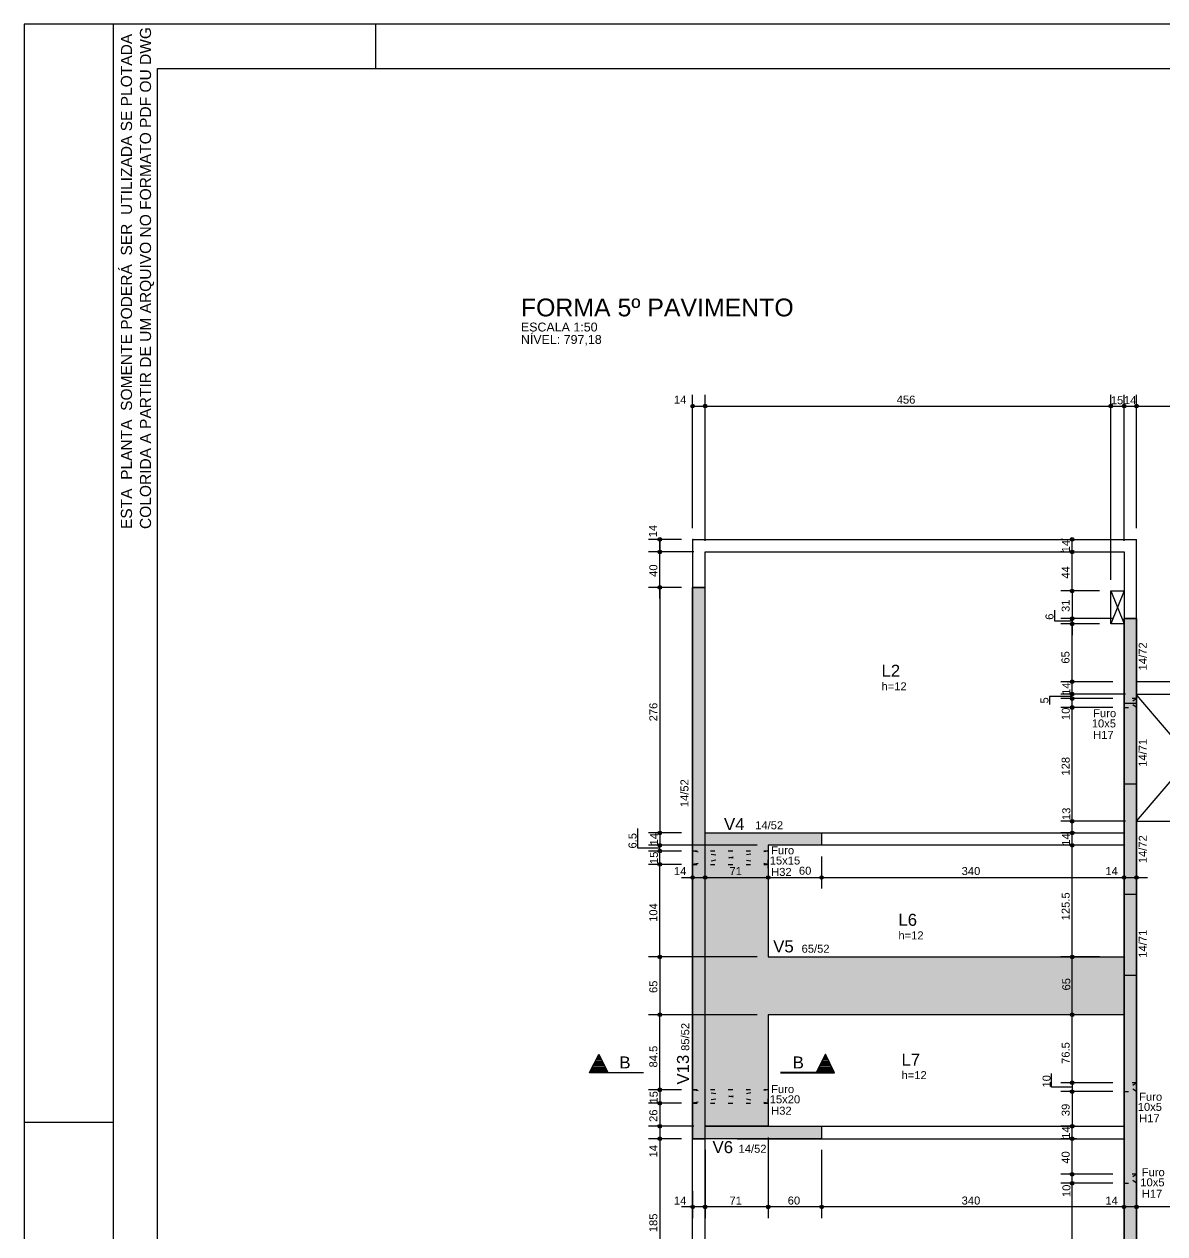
# Model space of a CAD drawing. Extents: x 0 to 119, y 0 to 84.
# Drawn here: x 0 to 25.64, y 56.89 to 84.1 of the extents above; entities that cross this region are included whole.
import ezdxf

# ---------------------------------------------------------------- set-up
doc = ezdxf.new("R2010")
doc.units = 0
doc.header["$MEASUREMENT"] = 0
doc.linetypes.add('ESTILO_TQS_0002', pattern=[0.4, 0.1, -0.3])
for name, color, linetype in [('10', 252, 'CONTINUOUS'), ('25', 130, 'CONTINUOUS'), ('3', 7, 'CONTINUOUS'), ('32', 250, 'CONTINUOUS'), ('37', 7, 'CONTINUOUS'), ('38', 7, 'CONTINUOUS'), ('40', 7, 'CONTINUOUS'), ('7', 232, 'CONTINUOUS'), ('9', 8, 'CONTINUOUS')]:
    doc.layers.add(name, color=color, linetype=linetype)
doc.styles.add('TQS_ARIAL', font='arial.ttf')

msp = doc.modelspace()

# ---------------------------------------------------------------- linework, layer by layer
at = {"layer": '10', "color": 252, "linetype": 'Continuous'}
for p, q in [((24.428792, 71.35191), (24.728792, 70.61191)), ((24.728792, 71.35191), (24.428792, 70.61191)), ((25.00894, 69.01191), (27.42894, 66.171997)), ((25.00894, 66.171997), (27.42894, 69.01191)), ((25.00894, 66.171997), (27.42894, 66.171997))]:
    msp.add_line(p, q, dxfattribs=at)
msp.add_lwpolyline([(24.428792, 70.61191), (24.428792, 71.35191), (24.728792, 71.35191), (24.728792, 70.61191), (24.428792, 70.61191)], dxfattribs=at)
at = {"layer": '25', "color": 130, "linetype": 'Continuous'}
for p, q in [((15.02894, 71.41191), (15.02894, 71.43191)), ((15.02894, 71.43191), (15.30894, 71.43191)), ((15.02894, 59.03191), (15.02894, 71.41191)), ((15.30894, 65.91191), (15.30894, 71.43191)), ((24.72894, 63.12179), (24.72894, 70.696122)), ((25.00894, 70.696122), (25.00894, 52.43191)), ((16.72894, 63.12179), (24.72894, 63.12179)), ((24.72894, 52.43191), (24.72894, 61.82179))]:
    msp.add_line(p, q, dxfattribs=at)
for points in [[(15.02894, 59.03191), (15.30894, 59.03191), (15.30894, 71.43191), (15.02894, 71.43191), (15.02894, 59.03191)], [(24.72894, 52.43191), (25.00894, 52.43191), (25.00894, 70.73191), (24.72894, 70.73191), (24.72894, 52.43191)], [(24.72894, 63.12179), (24.72894, 61.82179), (16.72894, 61.82179), (16.72894, 59.31191), (15.30894, 59.31191), (15.30894, 65.91191), (17.92894, 65.91191), (17.92894, 65.63191), (16.72894, 65.63191), (16.72894, 63.12179), (24.72894, 63.12179)], [(17.928646, 59.03191), (15.30894, 59.03191), (15.30894, 59.31191), (17.928646, 59.31191), (17.928646, 59.03191)]]:
    msp.add_lwpolyline(points, dxfattribs=at)
for points in [[(15.02894, 59.03191), (15.30894, 59.03191), (15.30894, 71.43191)], [(15.02894, 59.03191), (15.30894, 71.43191), (15.02894, 71.43191)], [(15.02894, 59.03191), (15.02894, 71.43191), (15.02894, 59.03191)], [(24.72894, 52.43191), (25.00894, 52.43191), (25.00894, 70.73191)], [(24.72894, 52.43191), (25.00894, 70.73191), (24.72894, 70.73191)], [(24.72894, 52.43191), (24.72894, 70.73191), (24.72894, 52.43191)], [(16.72894, 61.82179), (16.72894, 59.31191), (15.30894, 65.91191)], [(16.72894, 61.82179), (15.30894, 65.91191), (16.72894, 65.63191)], [(16.72894, 65.63191), (15.30894, 65.91191), (17.92894, 65.91191)], [(15.30894, 65.91191), (16.72894, 59.31191), (15.30894, 59.31191)], [(16.72894, 65.63191), (17.92894, 65.91191), (17.92894, 65.63191)], [(16.72894, 61.82179), (16.72894, 65.63191), (16.72894, 63.12179)], [(16.72894, 61.82179), (16.72894, 63.12179), (24.72894, 63.12179)], [(16.72894, 61.82179), (24.72894, 63.12179), (24.72894, 61.82179)], [(17.928646, 59.03191), (15.30894, 59.03191), (15.30894, 59.31191)], [(17.928646, 59.03191), (15.30894, 59.31191), (17.928646, 59.31191)], [(17.928646, 59.03191), (17.928646, 59.31191), (17.928646, 59.03191)]]:
    msp.add_solid(points, dxfattribs=at)
at = {"layer": '3', "color": 7, "linetype": 'Continuous'}
for p, q in [((15.02894, 71.43191), (15.30894, 71.43191)), ((15.02894, 59.03191), (15.02894, 71.41191)), ((15.30894, 65.91191), (15.30894, 71.43191)), ((25.00894, 70.73191), (24.72894, 70.73191)), ((24.72894, 63.12179), (24.72894, 70.73191)), ((24.72894, 63.12179), (24.72894, 70.73191)), ((24.72894, 70.73191), (25.00894, 70.73191)), ((25.00894, 52.43191), (25.00894, 70.73191)), ((25.00894, 70.73191), (25.00894, 52.43191)), ((24.728945, 68.8315), (25.00894, 68.8315)), ((24.72894, 67.01191), (25.00894, 67.01191)), ((16.72894, 65.63191), (16.72894, 63.12179)), ((24.72894, 64.531628), (25.00894, 64.531628)), ((16.72894, 63.12179), (24.72894, 63.12179)), ((24.72894, 52.43191), (24.72894, 63.12179)), ((24.72894, 62.711709), (25.00894, 62.711709)), ((24.72894, 61.82179), (16.72894, 61.82179)), ((16.72894, 61.82179), (16.72894, 59.31191)), ((24.72894, 52.43191), (24.72894, 61.82179)), ((12.708988, 60.517468), (12.916404, 60.9323)), ((12.711809, 60.519206), (12.916404, 60.928398)), ((12.790718, 60.677019), (13.042092, 60.677019)), ((12.806673, 60.708929), (13.026137, 60.708929)), ((12.822532, 60.74065), (13.010183, 60.740837)), ((12.838582, 60.772749), (12.994227, 60.772749)), ((12.854536, 60.804659), (12.978272, 60.804659)), ((12.87049, 60.836569), (12.962317, 60.836569)), ((12.886446, 60.86848), (12.946362, 60.86848)), ((12.9024, 60.90039), (12.930408, 60.90039)), ((12.916404, 60.9323), (13.122951, 60.519206)), ((12.916404, 60.928397), (13.121, 60.519207)), ((18.014611, 60.9323), (17.808064, 60.519206)), ((18.014611, 60.928397), (17.810015, 60.519207)), ((18.140297, 60.677019), (17.888923, 60.677019)), ((18.124342, 60.708929), (17.904878, 60.708929)), ((18.108483, 60.74065), (17.920832, 60.740837)), ((18.092433, 60.772749), (17.936788, 60.772749)), ((18.076479, 60.804659), (17.952743, 60.804659)), ((18.060524, 60.836569), (17.968698, 60.836569)), ((18.044569, 60.86848), (17.984653, 60.86848)), ((18.028614, 60.90039), (18.000607, 60.90039)), ((18.222027, 60.517468), (18.014611, 60.9323)), ((18.219206, 60.519206), (18.014611, 60.928398)), ((13.924943, 60.517468), (12.708988, 60.517468)), ((12.711809, 60.519207), (13.924943, 60.519207)), ((12.726895, 60.549378), (13.105914, 60.549378)), ((12.742851, 60.581288), (13.089959, 60.581288)), ((12.758806, 60.613198), (13.074003, 60.613198)), ((12.774761, 60.645108), (13.058048, 60.645108)), ((18.219206, 60.519207), (17.006072, 60.519207)), ((17.006072, 60.517468), (18.222027, 60.517468)), ((18.20412, 60.549378), (17.825101, 60.549378)), ((18.188164, 60.581288), (17.841056, 60.581288)), ((18.172209, 60.613198), (17.857012, 60.613198)), ((18.156253, 60.645108), (17.872967, 60.645108)), ((16.02894, 59.03191), (15.02894, 59.03191))]:
    msp.add_line(p, q, dxfattribs=at)
at = {"layer": '3', "color": 7, "linetype": 'ESTILO_TQS_0002'}
for p, q in [((25.008945, 68.931501), (24.728945, 68.7315)), ((25.008945, 68.7315), (24.728945, 68.931501)), ((16.72894, 65.502722), (15.02894, 65.202722)), ((16.72894, 65.202722), (15.02894, 65.502722)), ((16.72894, 60.13191), (15.02894, 59.83191)), ((16.72894, 59.83191), (15.02894, 60.13191)), ((25.00894, 60.291029), (24.72894, 60.091028)), ((25.00894, 60.091028), (24.72894, 60.291029)), ((25.00894, 58.232125), (24.72894, 58.032124)), ((25.00894, 58.032124), (24.72894, 58.232125))]:
    msp.add_line(p, q, dxfattribs=at)
for points in [[(24.728945, 68.7315), (25.008945, 68.7315), (25.008945, 68.931501), (24.728945, 68.931501), (24.728945, 68.7315)], [(15.02894, 65.202722), (16.72894, 65.202722), (16.72894, 65.502722), (15.02894, 65.502722), (15.02894, 65.202722)], [(15.02894, 59.83191), (16.72894, 59.83191), (16.72894, 60.13191), (15.02894, 60.13191), (15.02894, 59.83191)], [(24.72894, 60.091028), (25.00894, 60.091028), (25.00894, 60.291029), (24.72894, 60.291029), (24.72894, 60.091028)], [(24.72894, 58.032124), (25.00894, 58.032124), (25.00894, 58.232125), (24.72894, 58.232125), (24.72894, 58.032124)]]:
    msp.add_lwpolyline(points, dxfattribs=at)
at = {"layer": '3', "color": 7, "linetype": 'Continuous'}
for points in [[(15.30894, 65.91191), (17.92894, 65.91191), (17.92894, 65.63191), (16.72894, 65.63191)], [(12.711809, 60.519207), (12.916404, 60.928397), (13.121, 60.519207), (12.711809, 60.519207)], [(18.219205, 60.519207), (18.014611, 60.928397), (17.810015, 60.519207), (18.219205, 60.519207)], [(16.72894, 59.31191), (17.928646, 59.31191), (17.928646, 59.03191), (16.02894, 59.03191)]]:
    msp.add_lwpolyline(points, dxfattribs=at)
at = {"layer": '32', "color": 250, "linetype": 'Continuous'}
for p, q in [((15.02894, 72.76191), (15.02894, 75.76199)), ((15.30894, 72.76191), (15.30894, 75.76199)), ((15.30894, 72.48191), (15.30894, 75.76199)), ((24.428792, 71.60191), (24.428792, 75.76199)), ((24.428792, 71.60191), (24.428792, 75.76199)), ((24.72894, 72.76191), (24.72894, 75.76199)), ((24.72894, 72.48191), (24.72894, 75.76199)), ((25.00894, 72.76191), (25.00894, 75.76199)), ((25.00894, 72.76191), (25.00894, 75.76199)), ((15.02894, 75.51199), (15.30894, 75.51199)), ((15.30894, 75.51199), (24.428792, 75.51199)), ((24.428792, 75.51199), (24.72894, 75.51199)), ((24.72894, 75.51199), (25.00894, 75.51199)), ((25.00894, 75.51199), (26.82894, 75.51199)), ((14.77894, 72.51191), (14.039452, 72.51191)), ((14.289452, 72.51191), (14.289452, 72.23191)), ((14.289452, 71.18191), (14.289452, 72.48191)), ((15.02894, 72.51191), (15.02894, 72.51191)), ((15.02894, 72.51191), (15.02894, 72.51191)), ((15.30894, 72.51191), (15.30894, 72.51191)), ((23.352816, 72.51191), (23.309366, 72.51191)), ((23.559366, 72.23191), (23.559366, 72.51191)), ((23.602816, 72.51191), (23.602816, 72.51191)), ((24.72894, 72.51191), (24.72894, 72.51191)), ((25.00894, 72.51191), (25.00894, 72.51191)), ((25.00894, 72.51191), (25.00894, 72.51191)), ((15.05894, 72.23191), (14.039452, 72.23191)), ((14.77894, 72.23191), (14.039452, 72.23191)), ((15.02894, 72.23191), (15.02894, 72.23191)), ((15.30894, 72.23191), (15.30894, 72.23191)), ((15.30894, 72.23191), (15.30894, 72.23191)), ((23.339821, 72.23191), (23.309366, 72.23191)), ((23.339821, 72.23191), (23.309366, 72.23191)), ((23.559366, 71.35191), (23.559366, 72.23191)), ((23.589821, 72.23191), (23.589821, 72.23191)), ((23.589821, 72.23191), (23.589821, 72.23191)), ((24.72894, 72.23191), (24.72894, 72.23191)), ((14.77894, 71.43191), (14.039452, 71.43191)), ((14.77894, 71.43191), (14.039452, 71.43191)), ((14.289452, 71.43191), (14.289452, 65.91191)), ((15.02894, 71.43191), (15.02894, 71.43191)), ((15.02894, 71.43191), (15.02894, 71.43191)), ((24.178792, 71.35191), (23.309366, 71.35191)), ((24.178792, 71.35191), (23.309366, 71.35191)), ((23.559366, 71.35191), (23.559366, 70.73191)), ((24.428792, 71.35191), (24.428792, 71.35191)), ((24.428792, 71.35191), (24.428792, 71.35191)), ((24.428792, 71.35191), (24.428792, 71.35191)), ((24.428792, 71.35191), (24.428792, 71.35191)), ((23.559366, 70.98191), (23.559366, 70.36191)), ((24.47894, 70.73191), (23.309366, 70.73191)), ((24.47894, 70.73191), (23.309366, 70.73191)), ((24.178792, 70.61191), (23.309366, 70.61191)), ((24.178792, 70.61191), (23.309366, 70.61191)), ((23.559366, 69.31191), (23.559366, 70.61191)), ((24.428792, 70.61191), (24.428792, 70.61191)), ((24.428792, 70.61191), (24.428792, 70.61191)), ((24.72894, 70.73191), (24.72894, 70.73191)), ((24.72894, 70.73191), (24.72894, 70.73191)), ((24.47894, 69.31191), (23.309366, 69.31191)), ((24.47894, 69.31191), (23.309366, 69.31191)), ((23.559366, 69.03191), (23.559366, 69.31191)), ((24.72894, 69.31191), (24.72894, 69.31191)), ((24.72894, 69.31191), (24.72894, 69.31191)), ((24.47894, 69.03191), (23.309366, 69.03191)), ((24.75894, 69.03191), (23.309366, 69.03191)), ((24.478945, 68.931501), (23.309366, 68.931501)), ((24.47894, 68.9315), (23.309366, 68.9315)), ((23.559366, 68.931501), (23.559366, 69.03191)), ((23.559366, 68.7315), (23.559366, 68.9315)), ((24.72894, 69.03191), (24.72894, 69.03191)), ((24.72894, 68.9315), (24.72894, 68.9315)), ((24.728945, 68.931501), (24.728945, 68.931501)), ((25.00894, 69.03191), (25.00894, 69.03191)), ((24.47894, 68.7315), (23.309366, 68.7315)), ((24.47894, 68.7315), (23.309366, 68.7315)), ((23.559366, 66.172022), (23.559366, 68.7315)), ((24.72894, 68.7315), (24.72894, 68.7315)), ((24.72894, 68.7315), (24.72894, 68.7315)), ((24.75894, 66.172022), (23.309366, 66.172022)), ((24.75894, 66.171997), (23.309366, 66.171997)), ((23.559366, 65.91191), (23.559366, 66.171997)), ((25.00894, 66.172022), (25.00894, 66.172022)), ((25.00894, 66.171997), (25.00894, 66.171997)), ((14.77894, 65.91191), (14.039452, 65.91191)), ((14.77894, 65.91191), (14.039452, 65.91191)), ((14.289452, 65.91191), (14.289452, 65.63191)), ((15.02894, 65.91191), (15.02894, 65.91191)), ((15.02894, 65.91191), (15.02894, 65.91191)), ((23.582671, 65.91191), (23.309366, 65.91191)), ((23.629003, 65.91191), (23.309366, 65.91191)), ((23.559366, 65.63191), (23.559366, 65.91191)), ((23.832671, 65.91191), (23.832671, 65.91191)), ((23.879003, 65.91191), (23.879003, 65.91191)), ((16.47894, 65.63191), (14.039452, 65.63191)), ((16.47894, 65.63191), (14.039452, 65.63191)), ((14.289452, 65.502722), (14.289452, 65.63191)), ((16.72894, 65.63191), (16.72894, 65.63191)), ((16.72894, 65.63191), (16.72894, 65.63191)), ((17.92894, 65.63191), (17.92894, 65.63191)), ((17.92894, 65.63191), (17.92894, 65.63191)), ((23.59461, 65.63191), (23.309366, 65.63191)), ((23.644331, 65.63191), (23.309366, 65.63191)), ((23.559366, 63.12179), (23.559366, 65.63191)), ((23.84461, 65.63191), (23.84461, 65.63191)), ((23.894331, 65.63191), (23.894331, 65.63191)), ((25.00894, 65.63191), (25.00894, 65.63191)), ((14.77894, 65.502722), (14.039452, 65.502722)), ((14.781048, 65.502722), (14.039452, 65.502722)), ((14.289452, 65.202722), (14.289452, 65.502722)), ((15.02894, 65.502722), (15.02894, 65.502722)), ((15.031048, 65.502722), (15.031048, 65.502722)), ((17.92894, 65.38191), (17.92894, 64.659034)), ((17.92894, 65.38191), (17.92894, 64.659034)), ((24.72894, 65.453461), (24.72894, 65.453461)), ((24.72894, 65.453461), (24.72894, 65.453461)), ((25.00894, 65.38191), (25.00894, 64.659034)), ((14.77894, 65.202722), (14.039452, 65.202722)), ((14.77894, 65.202722), (14.039452, 65.202722)), ((14.289452, 63.12179), (14.289452, 65.202722)), ((15.02894, 65.202722), (15.02894, 65.202722)), ((15.02894, 65.202722), (15.02894, 65.202722)), ((15.30894, 64.884455), (15.30894, 65.159034)), ((15.30894, 64.884455), (15.30894, 65.159034)), ((16.72894, 65.119034), (16.72894, 65.159034)), ((24.72894, 65.203461), (24.72894, 64.659034)), ((24.72894, 65.203461), (24.72894, 64.659034)), ((14.77894, 64.909034), (15.55894, 64.909034)), ((15.02894, 64.971264), (15.02894, 64.971264)), ((15.05894, 64.909034), (16.97894, 64.909034)), ((16.47894, 64.909034), (18.17894, 64.909034)), ((16.72894, 64.909034), (16.72894, 64.909034)), ((16.72894, 64.869034), (16.72894, 64.869034)), ((17.67894, 64.909034), (24.97894, 64.909034)), ((24.47894, 64.909034), (25.25894, 64.909034)), ((15.02894, 64.721264), (15.02894, 64.659034)), ((15.30894, 64.634455), (15.30894, 64.634455)), ((15.30894, 64.634455), (15.30894, 64.634455)), ((16.47894, 63.12179), (14.039452, 63.12179)), ((15.439501, 63.12179), (14.039452, 63.12179)), ((14.289452, 63.12179), (14.289452, 61.82179)), ((15.689501, 63.12179), (15.689501, 63.12179)), ((16.72894, 63.12179), (16.72894, 63.12179)), ((24.179134, 63.12179), (23.309366, 63.12179)), ((23.929134, 63.12179), (23.309366, 63.12179)), ((23.559366, 61.82179), (23.559366, 63.12179)), ((24.179134, 63.12179), (24.179134, 63.12179)), ((24.429134, 63.12179), (24.429134, 63.12179)), ((16.47894, 61.82179), (14.039452, 61.82179)), ((14.52894, 61.82179), (14.039452, 61.82179)), ((14.289452, 60.13191), (14.289452, 61.82179)), ((14.77894, 61.82179), (14.77894, 61.82179)), ((16.72894, 61.82179), (16.72894, 61.82179)), ((23.581459, 61.82179), (23.309366, 61.82179)), ((23.544367, 61.82179), (23.309366, 61.82179)), ((23.559366, 60.291029), (23.559366, 61.82179)), ((23.794367, 61.82179), (23.794367, 61.82179)), ((23.831459, 61.82179), (23.831459, 61.82179)), ((14.77894, 60.13191), (14.039452, 60.13191)), ((14.77894, 60.13191), (14.039452, 60.13191)), ((14.289452, 60.13191), (14.289452, 59.83191)), ((15.02894, 60.13191), (15.02894, 60.13191)), ((15.02894, 60.13191), (15.02894, 60.13191)), ((24.47894, 60.291029), (23.309366, 60.291029)), ((24.47894, 60.291029), (23.309366, 60.291029)), ((23.559366, 60.291029), (23.559366, 60.091028)), ((24.72894, 60.291029), (24.72894, 60.291029)), ((24.72894, 60.291029), (24.72894, 60.291029)), ((24.47894, 60.091028), (23.309366, 60.091028)), ((24.47894, 60.091028), (23.309366, 60.091028)), ((23.559366, 60.091028), (23.559366, 59.31191)), ((24.72894, 60.091028), (24.72894, 60.091028)), ((24.72894, 60.091028), (24.72894, 60.091028)), ((14.77894, 59.83191), (14.039452, 59.83191)), ((14.77894, 59.83191), (14.039452, 59.83191)), ((14.289452, 59.83191), (14.289452, 59.31191)), ((15.02894, 59.83191), (15.02894, 59.83191)), ((15.02894, 59.83191), (15.02894, 59.83191)), ((15.05894, 59.31191), (14.039452, 59.31191)), ((15.05894, 59.31191), (14.039452, 59.31191)), ((14.289452, 59.56191), (14.289452, 58.78191)), ((15.30894, 59.31191), (15.30894, 59.31191)), ((15.30894, 59.31191), (15.30894, 59.31191)), ((16.72894, 59.31191), (16.72894, 59.31191)), ((16.72894, 59.31191), (16.72894, 59.31191)), ((23.63269, 59.31191), (23.309366, 59.31191)), ((23.547704, 59.31191), (23.309366, 59.31191)), ((23.559366, 59.03191), (23.559366, 59.31191)), ((23.797704, 59.31191), (23.797704, 59.31191)), ((23.88269, 59.31191), (23.88269, 59.31191)), ((16.72894, 59.06191), (16.72894, 57.248236)), ((16.72894, 59.06191), (16.72894, 57.248236)), ((14.77894, 59.03191), (14.039452, 59.03191)), ((14.77894, 59.03191), (14.039452, 59.03191)), ((14.289452, 59.03191), (14.289452, 55.33191)), ((15.02894, 59.03191), (15.02894, 59.03191)), ((15.02894, 59.03191), (15.02894, 59.03191)), ((15.30894, 59.03191), (15.30894, 59.03191)), ((15.30894, 59.03191), (15.30894, 59.03191)), ((15.30894, 58.78191), (15.30894, 57.248236)), ((15.30894, 58.78191), (15.30894, 57.248236)), ((17.928646, 59.03191), (17.928646, 59.03191)), ((17.928646, 59.03191), (17.928646, 59.03191)), ((17.928646, 58.78191), (17.928646, 57.248236)), ((17.928646, 58.78191), (17.928646, 57.248236)), ((23.656174, 59.03191), (23.309366, 59.03191)), ((23.500993, 59.03191), (23.309366, 59.03191)), ((23.559366, 58.232125), (23.559366, 59.03191)), ((23.750993, 59.03191), (23.750993, 59.03191)), ((23.906174, 59.03191), (23.906174, 59.03191)), ((24.47894, 58.232125), (23.309366, 58.232125)), ((24.47894, 58.232125), (23.309366, 58.232125)), ((23.559366, 58.032124), (23.559366, 58.232125)), ((24.72894, 58.348828), (24.72894, 58.348828)), ((24.72894, 58.348828), (24.72894, 58.348828)), ((24.72894, 58.232125), (24.72894, 58.232125)), ((24.72894, 58.232125), (24.72894, 58.232125)), ((15.02894, 58.099855), (15.02894, 58.099855)), ((24.47894, 58.032124), (23.309366, 58.032124)), ((24.47894, 58.032124), (23.309366, 58.032124)), ((23.559366, 55.33191), (23.559366, 58.032124)), ((24.72894, 58.098828), (24.72894, 57.248236)), ((24.72894, 58.098828), (24.72894, 57.248236)), ((24.72894, 58.032124), (24.72894, 58.032124)), ((24.72894, 58.032124), (24.72894, 58.032124)), ((15.02894, 57.849855), (15.02894, 57.248236)), ((25.00894, 57.851688), (25.00894, 57.851688)), ((15.55894, 57.498236), (14.77894, 57.498236)), ((16.72894, 57.498236), (15.30894, 57.498236)), ((18.178646, 57.498236), (16.47894, 57.498236)), ((24.97894, 57.498236), (17.678646, 57.498236)), ((25.25894, 57.498236), (24.47894, 57.498236)), ((25.00894, 57.604593), (25.00894, 57.604593)), ((25.00894, 57.601688), (25.00894, 57.248236)), ((26.82894, 57.498236), (25.00894, 57.498236)), ((25.00894, 57.354593), (25.00894, 57.248236))]:
    msp.add_line(p, q, dxfattribs=at)
for points in [[(23.559366, 70.676655), (23.171962, 70.676655), (23.171962, 70.917293)], [(23.559366, 68.981705), (23.051405, 68.981705), (23.051405, 68.801114)], [(14.289452, 65.567316), (13.800024, 65.567316), (13.800024, 66.010054)], [(23.559366, 60.193029), (23.099109, 60.193029), (23.099109, 60.501816)]]:
    msp.add_lwpolyline(points, dxfattribs=at)
for centre, radius in [((15.02894, 75.51199), 0.041625), ((15.02894, 75.51199), 0.02075), ((15.30894, 75.51199), 0.041625), ((15.30894, 75.51199), 0.041625), ((15.30894, 75.51199), 0.02075), ((15.30894, 75.51199), 0.02075), ((24.428792, 75.51199), 0.041625), ((24.428792, 75.51199), 0.041625), ((24.428792, 75.51199), 0.02075), ((24.428792, 75.51199), 0.02075), ((24.72894, 75.51199), 0.041625), ((24.72894, 75.51199), 0.041625), ((24.72894, 75.51199), 0.02075), ((24.72894, 75.51199), 0.02075), ((25.00894, 75.51199), 0.041625), ((25.00894, 75.51199), 0.041625), ((25.00894, 75.51199), 0.02075), ((25.00894, 75.51199), 0.02075), ((14.289452, 72.51191), 0.041625), ((14.289452, 72.51191), 0.02075), ((23.559366, 72.51191), 0.041625), ((23.559366, 72.51191), 0.02075), ((14.289452, 72.23191), 0.041625), ((14.289452, 72.23191), 0.04), ((14.289452, 72.23191), 0.02075), ((14.289452, 72.23191), 0.02), ((23.559366, 72.23191), 0.041625), ((23.559366, 72.23191), 0.041625), ((23.559366, 72.23191), 0.02075), ((23.559366, 72.23191), 0.02075), ((14.289452, 71.43191), 0.041625), ((14.289452, 71.43191), 0.04), ((14.289452, 71.43191), 0.02075), ((14.289452, 71.43191), 0.02), ((23.559366, 71.35191), 0.041625), ((23.559366, 71.35191), 0.041625), ((23.559366, 71.35191), 0.02075), ((23.559366, 71.35191), 0.02075), ((23.559366, 70.73191), 0.041625), ((23.559366, 70.73191), 0.04), ((23.559366, 70.73191), 0.02075), ((23.559366, 70.73191), 0.02), ((23.559366, 70.61191), 0.041625), ((23.559366, 70.61191), 0.04), ((23.559366, 70.61191), 0.02075), ((23.559366, 70.61191), 0.02), ((23.559366, 69.31191), 0.041625), ((23.559366, 69.31191), 0.041625), ((23.559366, 69.31191), 0.02075), ((23.559366, 69.31191), 0.02075), ((23.559366, 69.03191), 0.041625), ((23.559366, 69.03191), 0.041625), ((23.559366, 68.931501), 0.041625), ((23.559366, 68.9315), 0.041625), ((23.559366, 69.03191), 0.02075), ((23.559366, 69.03191), 0.02075), ((23.559366, 68.931501), 0.02075), ((23.559366, 68.9315), 0.02075), ((23.559366, 68.7315), 0.041625), ((23.559366, 68.7315), 0.041625), ((23.559366, 68.7315), 0.02075), ((23.559366, 68.7315), 0.02075), ((23.559366, 66.172022), 0.041625), ((23.559366, 66.171997), 0.041625), ((23.559366, 66.172022), 0.02075), ((23.559366, 66.171997), 0.02075), ((14.289452, 65.91191), 0.041625), ((14.289452, 65.91191), 0.041625), ((14.289452, 65.91191), 0.02075), ((14.289452, 65.91191), 0.02075), ((23.559366, 65.91191), 0.041625), ((23.559366, 65.91191), 0.041625), ((23.559366, 65.91191), 0.02075), ((23.559366, 65.91191), 0.02075), ((14.289452, 65.63191), 0.041625), ((14.289452, 65.63191), 0.041625), ((14.289452, 65.63191), 0.02075), ((14.289452, 65.63191), 0.02075), ((23.559366, 65.63191), 0.041625), ((23.559366, 65.63191), 0.041625), ((23.559366, 65.63191), 0.02075), ((23.559366, 65.63191), 0.02075), ((14.289452, 65.502722), 0.041625), ((14.289452, 65.502722), 0.041625), ((14.289452, 65.502722), 0.02075), ((14.289452, 65.502722), 0.02075), ((14.289452, 65.202722), 0.041625), ((14.289452, 65.202722), 0.041625), ((14.289452, 65.202722), 0.02075), ((14.289452, 65.202722), 0.02075), ((15.02894, 64.909034), 0.04), ((15.02894, 64.909034), 0.02), ((15.30894, 64.909034), 0.04), ((15.30894, 64.909034), 0.04), ((15.30894, 64.909034), 0.02), ((15.30894, 64.909034), 0.02), ((16.72894, 64.909034), 0.04), ((16.72894, 64.909034), 0.04), ((16.72894, 64.909034), 0.02), ((16.72894, 64.909034), 0.02), ((17.92894, 64.909034), 0.04), ((17.92894, 64.909034), 0.04), ((17.92894, 64.909034), 0.02), ((17.92894, 64.909034), 0.02), ((24.72894, 64.909034), 0.04), ((24.72894, 64.909034), 0.04), ((24.72894, 64.909034), 0.02), ((24.72894, 64.909034), 0.02), ((25.00894, 64.909034), 0.04), ((25.00894, 64.909034), 0.02), ((14.289452, 63.12179), 0.041625), ((14.289452, 63.12179), 0.041625), ((14.289452, 63.12179), 0.02075), ((14.289452, 63.12179), 0.02075), ((23.559366, 63.12179), 0.041625), ((23.559366, 63.12179), 0.041625), ((23.559366, 63.12179), 0.02075), ((23.559366, 63.12179), 0.02075), ((14.289452, 61.82179), 0.041625), ((14.289452, 61.82179), 0.041625), ((14.289452, 61.82179), 0.02075), ((14.289452, 61.82179), 0.02075), ((23.559366, 61.82179), 0.041625), ((23.559366, 61.82179), 0.041625), ((23.559366, 61.82179), 0.02075), ((23.559366, 61.82179), 0.02075), ((14.289452, 60.13191), 0.041625), ((14.289452, 60.13191), 0.041625), ((14.289452, 60.13191), 0.02075), ((14.289452, 60.13191), 0.02075), ((23.559366, 60.291029), 0.041625), ((23.559366, 60.291029), 0.041625), ((23.559366, 60.091028), 0.041625), ((23.559366, 60.091028), 0.041625), ((23.559366, 60.291029), 0.02075), ((23.559366, 60.291029), 0.02075), ((14.289452, 59.83191), 0.041625), ((14.289452, 59.83191), 0.041625), ((23.559366, 60.091028), 0.02075), ((23.559366, 60.091028), 0.02075), ((14.289452, 59.83191), 0.02075), ((14.289452, 59.83191), 0.02075), ((14.289452, 59.31191), 0.041625), ((14.289452, 59.31191), 0.04), ((14.289452, 59.31191), 0.02075), ((14.289452, 59.31191), 0.02), ((23.559366, 59.31191), 0.041625), ((23.559366, 59.31191), 0.041625), ((23.559366, 59.31191), 0.02075), ((23.559366, 59.31191), 0.02075), ((14.289452, 59.03191), 0.041625), ((14.289452, 59.03191), 0.04), ((14.289452, 59.03191), 0.02075), ((14.289452, 59.03191), 0.02), ((23.559366, 59.03191), 0.041625), ((23.559366, 59.03191), 0.041625), ((23.559366, 59.03191), 0.02075), ((23.559366, 59.03191), 0.02075), ((23.559366, 58.232125), 0.041625), ((23.559366, 58.232125), 0.041625), ((23.559366, 58.232125), 0.02075), ((23.559366, 58.232125), 0.02075), ((23.559366, 58.032124), 0.041625), ((23.559366, 58.032124), 0.041625), ((23.559366, 58.032124), 0.02075), ((23.559366, 58.032124), 0.02075), ((15.02894, 57.498236), 0.04), ((15.02894, 57.498236), 0.02), ((15.30894, 57.498236), 0.041625), ((15.30894, 57.498236), 0.04), ((15.30894, 57.498236), 0.02075), ((15.30894, 57.498236), 0.02), ((16.72894, 57.498236), 0.041625), ((16.72894, 57.498236), 0.04), ((16.72894, 57.498236), 0.02075), ((16.72894, 57.498236), 0.02), ((17.928646, 57.498236), 0.04), ((17.928646, 57.498236), 0.04), ((17.928646, 57.498236), 0.02), ((17.928646, 57.498236), 0.02), ((24.72894, 57.498236), 0.04), ((24.72894, 57.498236), 0.04), ((24.72894, 57.498236), 0.02), ((24.72894, 57.498236), 0.02), ((25.00894, 57.498236), 0.041625), ((25.00894, 57.498236), 0.04), ((25.00894, 57.498236), 0.02075), ((25.00894, 57.498236), 0.02)]:
    msp.add_circle(centre, radius, dxfattribs=at)
at = {"layer": '40', "linetype": 'Continuous'}
for p, q in [((118.9, 84.099998), (0, 84.100001)), ((0, 84.100001), (0, 0)), ((2, 84.100001), (2, 0)), ((2, 84.099999), (2, 83.099999)), ((7.9, 84.099999), (7.9, 83.099999)), ((2, 59.400001), (0, 59.400001))]:
    msp.add_line(p, q, dxfattribs=at)
at = {"layer": '7', "color": 232, "linetype": 'Continuous'}
for p, q in [((3, 0.999999), (3, 83.100001)), ((3, 83.100001), (117.9, 83.099998))]:
    msp.add_line(p, q, dxfattribs=at)
at = {"layer": '9', "color": 8, "linetype": 'Continuous'}
for p, q in [((15.02894, 72.51191), (25.00894, 72.51191)), ((15.30894, 65.91191), (15.30894, 72.23191)), ((15.30894, 72.23191), (24.72894, 72.23191)), ((24.72894, 72.23191), (24.72894, 65.91191)), ((25.00894, 48.711911), (25.00894, 69.03191)), ((25.00894, 69.03191), (27.42894, 69.03191)), ((15.30894, 65.91191), (24.72894, 65.91191)), ((25.00894, 65.91191), (25.00894, 65.63191)), ((15.02894, 59.31191), (15.02894, 65.63191)), ((24.72894, 65.63191), (16.72894, 65.63191)), ((24.72894, 63.12179), (24.72894, 65.63191)), ((24.72894, 61.522623), (24.72894, 61.82179)), ((16.72894, 59.31191), (24.72894, 59.31191)), ((25.00894, 59.03191), (25.00894, 59.31191)), ((15.02894, 52.71191), (15.02894, 59.03191)), ((15.30894, 52.71191), (15.30894, 59.03191)), ((16.02894, 59.03191), (24.72894, 59.03191)), ((24.72894, 52.71191), (24.72894, 59.03191))]:
    msp.add_line(p, q, dxfattribs=at)
for points in [[(15.04393, 72.51191), (15.02894, 72.51191), (15.02894, 65.91191)], [(27.42894, 69.31191), (25.00894, 69.31191), (25.00894, 72.51191)]]:
    msp.add_lwpolyline(points, dxfattribs=at)

# ---------------------------------------------------------------- texts
at = {"layer": '3', "color": 7, "linetype": 'Continuous', "style": 'TQS_ARIAL'}
for s, height, p in [('FORMA 5º PAVIMENTO', 0.4, (11.167299, 77.528558)), ('ESCALA 1:50', 0.2, (11.167299, 77.188558)), ('NÍVEL: 797,18', 0.2, (11.167299, 76.909561)), ('B', 0.27, (13.381685, 60.612466)), ('B', 0.27, (17.279329, 60.612466))]:
    msp.add_text(s, height=height, dxfattribs=at).set_placement(p)
at = {"layer": '3', "color": 7, "linetype": 'ESTILO_TQS_0002', "style": 'TQS_ARIAL'}
for s, p in [('Furo', (24.034464, 68.513115)), ('10x5', (24.00244, 68.283127)), ('H17', (24.03443, 68.026562)), ('Furo', (16.793751, 65.42993)), ('15x15', (16.761727, 65.199942)), ('H32', (16.793718, 64.943377)), ('Furo', (16.793751, 60.059118)), ('15x20', (16.761727, 59.829131)), ('Furo', (25.068354, 59.887003)), ('H32', (16.793718, 59.572565)), ('10x5', (25.036331, 59.659015)), ('H17', (25.068321, 59.40245)), ('Furo', (25.126015, 58.18969)), ('10x5', (25.093991, 57.961703)), ('H17', (25.125981, 57.705138))]:
    msp.add_text(s, height=0.18, dxfattribs=at).set_placement(p)
at = {"layer": '32', "color": 250, "linetype": 'Continuous', "style": 'TQS_ARIAL'}
for s, p in [('14', (14.60894, 75.56599)), ('456', (19.616866, 75.56599)), ('15', (24.431224, 75.551687)), ('14', (24.726546, 75.554469)), ('14', (14.60894, 64.963034)), ('71', (15.85694, 64.963034)), ('60', (17.417995, 64.970484)), ('340', (21.07694, 64.963034)), ('14', (24.30894, 64.963034)), ('14', (14.60894, 57.552236)), ('71', (15.85694, 57.552236)), ('60', (17.166793, 57.552236)), ('340', (21.076793, 57.552236)), ('14', (24.30894, 57.552236))]:
    msp.add_text(s, height=0.18, dxfattribs=at).set_placement(p)
for s, p in [('14', (14.224165, 72.559848)), ('14', (23.51011, 72.221969)), ('40', (14.235452, 71.66991)), ('44', (23.505366, 71.62991)), ('31', (23.505366, 70.87991)), ('6', (23.141627, 70.704145)), ('65', (23.500862, 69.717192)), ('14', (23.517232, 69.014161)), ('5', (23.028991, 68.821491)), ('276', (14.235452, 68.41991)), ('10', (23.506822, 68.449414)), ('128', (23.505366, 67.199761)), ('13', (23.520572, 66.199516)), ('6.5', (13.767147, 65.559628)), ('14', (14.249788, 65.630615)), ('14', (23.513316, 65.62174)), ('15', (14.24802, 65.21037)), ('125.5', (23.505366, 63.94485)), ('104', (14.235452, 63.910256)), ('65', (14.235452, 62.30979)), ('65', (23.519366, 62.367235)), ('84.5', (14.235452, 60.63485)), ('76.5', (23.505366, 60.71441)), ('10', (23.075943, 60.184457)), ('15', (14.242754, 59.824055)), ('26', (14.235452, 59.40991)), ('39', (23.505366, 59.539469)), ('14', (23.513647, 59.031839)), ('14', (14.235452, 58.61191)), ('40', (23.505366, 58.470017)), ('10', (23.522486, 57.720809)), ('185', (14.235452, 56.92991))]:
    msp.add_text(s, height=0.18, rotation=90, dxfattribs=at).set_placement(p)
at = {"layer": '37', "color": 7, "linetype": 'Continuous', "style": 'TQS_ARIAL'}
for s, height, p in [('14/72', 0.18, (25.239086, 69.566876)), ('14/71', 0.18, (25.239086, 67.396753)), ('14/52', 0.18, (14.935204, 66.490056)), ('14/72', 0.18, (25.239086, 65.228859)), ('14/71', 0.18, (25.239086, 63.103864)), ('85/52', 0.18, (14.952601, 61.008574)), ('V13', 0.27, (14.946067, 60.250612))]:
    msp.add_text(s, height=height, rotation=90, dxfattribs=at).set_placement(p)
for s, height, p in [('V4', 0.27, (15.733912, 65.973079)), ('14/52', 0.18, (16.435106, 65.992471)), ('V5', 0.27, (16.840529, 63.223817)), ('65/52', 0.18, (17.478133, 63.21603)), ('V6', 0.27, (15.476123, 58.708816)), ('14/52', 0.18, (16.061191, 58.716723))]:
    msp.add_text(s, height=height, dxfattribs=at).set_placement(p)
at = {"layer": '38', "color": 7, "linetype": 'Continuous', "style": 'TQS_ARIAL'}
for s, height, p in [('L2', 0.27, (19.274382, 69.423146)), ('h=12', 0.18, (19.274382, 69.117146)), ('L6', 0.27, (19.655012, 63.821683)), ('h=12', 0.18, (19.655012, 63.515683)), ('L7', 0.27, (19.724869, 60.678127)), ('h=12', 0.18, (19.724869, 60.372127))]:
    msp.add_text(s, height=height, dxfattribs=at).set_placement(p)
at = {"layer": '40', "linetype": 'Continuous', "style": 'TQS_ARIAL'}
for s, p in [('ESTA  PLANTA  SOMENTE PODERÁ  SER  UTILIZADA SE PLOTADA ', (2.424295, 72.74511)), ('COLORIDA A PARTIR DE UM ARQUIVO NO FORMATO PDF OU DWG', (2.851792, 72.74511))]:
    msp.add_text(s, height=0.25, rotation=90, dxfattribs=at).set_placement(p)

doc.saveas('drawing.dxf')
